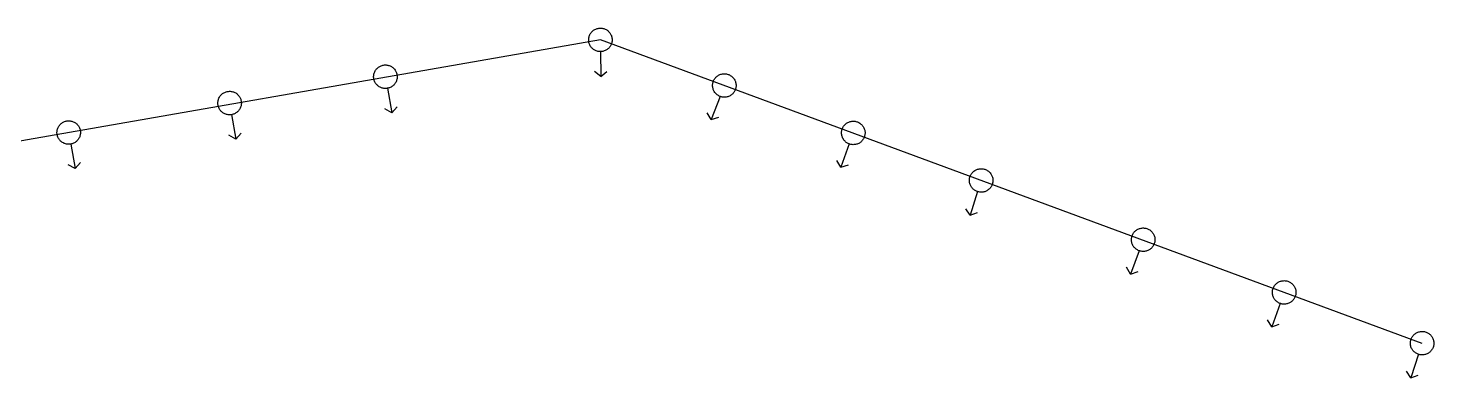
# Model space of a CAD drawing. Header units: inches. Extents: x 21905 to 29562, y 37649 to 43473.
# Drawn here: x 27524.2 to 27897, y 42011.1 to 42103.8 of the extents above; entities that cross this region are included whole.
import ezdxf

# ---------------------------------------------------------------- set-up
doc = ezdxf.new("R2010")
doc.units = ezdxf.units.IN
doc.header["$MEASUREMENT"] = 0

msp = doc.modelspace()

# ---------------------------------------------------------------- linework, layer by layer
for points in [[(27678.75, 42099.28), (27678.65, 42099.09), (27678.53, 42098.9), (27678.4, 42098.73), (27678.26, 42098.56), (27678.11, 42098.41), (27677.94, 42098.27), (27677.77, 42098.13), (27677.59, 42098.01), (27677.4, 42097.91), (27677.2, 42097.81), (27677, 42097.73), (27676.79, 42097.67), (27676.58, 42097.62), (27676.37, 42097.58), (27676.15, 42097.56), (27675.93, 42097.55), (27675.72, 42097.56), (27675.5, 42097.59), (27675.29, 42097.63), (27675.08, 42097.68), (27674.87, 42097.75), (27674.67, 42097.83), (27674.47, 42097.93), (27674.29, 42098.04), (27674.11, 42098.16), (27673.94, 42098.3), (27673.78, 42098.45), (27673.63, 42098.6), (27673.49, 42098.77), (27673.36, 42098.95), (27673.25, 42099.13), (27673.15, 42099.33), (27673.06, 42099.53), (27672.99, 42099.73), (27672.93, 42099.94), (27672.89, 42100.15), (27672.86, 42100.37), (27672.85, 42100.59), (27672.85, 42100.81), (27672.86, 42101.02), (27672.9, 42101.24), (27672.94, 42101.45), (27673, 42101.66), (27673.08, 42101.86), (27673.17, 42102.06), (27673.28, 42102.25), (27673.39, 42102.43), (27673.52, 42102.61), (27673.66, 42102.77), (27673.82, 42102.93), (27673.98, 42103.07), (27674.15, 42103.21), (27674.33, 42103.33), (27674.52, 42103.43), (27674.72, 42103.53), (27674.92, 42103.61), (27675.13, 42103.67), (27675.34, 42103.72), (27675.55, 42103.76), (27675.77, 42103.78), (27675.99, 42103.79), (27676.2, 42103.78), (27676.42, 42103.75), (27676.63, 42103.71), (27676.85, 42103.66), (27677.05, 42103.59), (27677.25, 42103.51), (27677.45, 42103.41), (27677.63, 42103.3), (27677.81, 42103.18), (27677.98, 42103.04), (27678.14, 42102.89), (27678.29, 42102.74), (27678.43, 42102.57), (27678.56, 42102.39), (27678.67, 42102.2), (27678.77, 42102.01), (27678.86, 42101.81), (27678.93, 42101.61), (27678.99, 42101.4), (27679.03, 42101.18), (27679.06, 42100.97), (27679.08, 42100.75), (27679.07, 42100.53), (27679.06, 42100.32), (27679.03, 42100.1), (27678.98, 42099.89), (27678.92, 42099.68), (27678.84, 42099.48), (27678.75, 42099.28)], [(27893.86, 42020.18), (27675.96, 42100.67), (27497.63, 42069.6), (27470.97, 42067.21), (27359.79, 42047.75)], [(27675.99, 42097.55), (27676.07, 42090.98)], [(27621.93, 42089.98), (27621.86, 42089.78), (27621.78, 42089.58), (27621.68, 42089.39), (27621.56, 42089.2), (27621.44, 42089.02), (27621.3, 42088.85), (27621.15, 42088.69), (27620.99, 42088.55), (27620.82, 42088.41), (27620.64, 42088.29), (27620.46, 42088.17), (27620.26, 42088.08), (27620.06, 42087.99), (27619.86, 42087.92), (27619.65, 42087.87), (27619.43, 42087.83), (27619.22, 42087.8), (27619, 42087.79), (27618.78, 42087.79), (27618.57, 42087.81), (27618.35, 42087.85), (27618.14, 42087.9), (27617.93, 42087.96), (27617.73, 42088.04), (27617.53, 42088.13), (27617.34, 42088.24), (27617.16, 42088.36), (27616.99, 42088.49), (27616.82, 42088.63), (27616.67, 42088.79), (27616.53, 42088.95), (27616.4, 42089.13), (27616.28, 42089.31), (27616.17, 42089.5), (27616.08, 42089.7), (27616.01, 42089.9), (27615.94, 42090.11), (27615.89, 42090.32), (27615.86, 42090.54), (27615.84, 42090.75), (27615.84, 42090.97), (27615.85, 42091.19), (27615.88, 42091.4), (27615.92, 42091.62), (27615.98, 42091.83), (27616.05, 42092.03), (27616.14, 42092.23), (27616.24, 42092.43), (27616.35, 42092.61), (27616.47, 42092.79), (27616.61, 42092.96), (27616.76, 42093.12), (27616.92, 42093.27), (27617.09, 42093.4), (27617.27, 42093.53), (27617.45, 42093.64), (27617.65, 42093.74), (27617.85, 42093.82), (27618.06, 42093.89), (27618.27, 42093.95), (27618.48, 42093.99), (27618.7, 42094.01), (27618.91, 42094.02), (27619.13, 42094.02), (27619.35, 42094), (27619.56, 42093.96), (27619.77, 42093.91), (27619.98, 42093.85), (27620.18, 42093.77), (27620.38, 42093.68), (27620.57, 42093.57), (27620.75, 42093.45), (27620.93, 42093.32), (27621.09, 42093.18), (27621.24, 42093.02), (27621.38, 42092.86), (27621.52, 42092.68), (27621.63, 42092.5), (27621.74, 42092.31), (27621.83, 42092.11), (27621.91, 42091.91), (27621.97, 42091.7), (27622.02, 42091.49), (27622.05, 42091.27), (27622.07, 42091.06), (27622.07, 42090.84), (27622.06, 42090.62), (27622.03, 42090.41), (27621.99, 42090.19), (27621.93, 42089.98)], [(27676.07, 42090.98), (27674.4, 42092.26)], [(27676.07, 42090.98), (27677.71, 42092.31)], [(27710.89, 42086.25), (27710.72, 42086.11), (27710.55, 42085.98), (27710.36, 42085.87), (27710.17, 42085.77), (27709.97, 42085.68), (27709.76, 42085.61), (27709.56, 42085.55), (27709.34, 42085.5), (27709.13, 42085.47), (27708.91, 42085.46), (27708.69, 42085.46), (27708.48, 42085.48), (27708.26, 42085.51), (27708.05, 42085.56), (27707.84, 42085.62), (27707.63, 42085.69), (27707.44, 42085.78), (27707.25, 42085.89), (27707.06, 42086), (27706.89, 42086.13), (27706.72, 42086.27), (27706.57, 42086.43), (27706.42, 42086.59), (27706.29, 42086.76), (27706.17, 42086.94), (27706.06, 42087.13), (27705.97, 42087.33), (27705.89, 42087.53), (27705.82, 42087.74), (27705.77, 42087.95), (27705.73, 42088.16), (27705.71, 42088.38), (27705.7, 42088.6), (27705.71, 42088.81), (27705.74, 42089.03), (27705.78, 42089.24), (27705.83, 42089.45), (27705.9, 42089.66), (27705.98, 42089.86), (27706.08, 42090.06), (27706.19, 42090.24), (27706.31, 42090.42), (27706.45, 42090.59), (27706.59, 42090.76), (27706.75, 42090.91), (27706.92, 42091.04), (27707.1, 42091.17), (27707.28, 42091.28), (27707.47, 42091.39), (27707.67, 42091.47), (27707.88, 42091.55), (27708.09, 42091.6), (27708.3, 42091.65), (27708.52, 42091.68), (27708.73, 42091.69), (27708.95, 42091.69), (27709.17, 42091.67), (27709.38, 42091.64), (27709.59, 42091.59), (27709.8, 42091.53), (27710.01, 42091.46), (27710.21, 42091.37), (27710.4, 42091.26), (27710.58, 42091.15), (27710.76, 42091.02), (27710.92, 42090.88), (27711.08, 42090.73), (27711.22, 42090.56), (27711.35, 42090.39), (27711.47, 42090.21), (27711.58, 42090.02), (27711.68, 42089.82), (27711.76, 42089.62), (27711.82, 42089.42), (27711.87, 42089.2), (27711.91, 42088.99), (27711.93, 42088.77), (27711.94, 42088.56), (27711.93, 42088.34), (27711.9, 42088.12), (27711.87, 42087.91), (27711.81, 42087.7), (27711.74, 42087.49), (27711.66, 42087.29), (27711.56, 42087.09), (27711.45, 42086.91), (27711.33, 42086.73), (27711.2, 42086.56), (27711.05, 42086.4), (27710.89, 42086.25)], [(27580.63, 42083), (27580.55, 42082.79), (27580.47, 42082.59), (27580.37, 42082.4), (27580.26, 42082.21), (27580.13, 42082.03), (27579.99, 42081.87), (27579.85, 42081.71), (27579.69, 42081.56), (27579.52, 42081.42), (27579.34, 42081.3), (27579.15, 42081.19), (27578.96, 42081.09), (27578.76, 42081.01), (27578.55, 42080.94), (27578.34, 42080.88), (27578.13, 42080.84), (27577.91, 42080.81), (27577.69, 42080.8), (27577.48, 42080.81), (27577.26, 42080.83), (27577.04, 42080.86), (27576.83, 42080.91), (27576.62, 42080.98), (27576.42, 42081.05), (27576.22, 42081.15), (27576.03, 42081.25), (27575.85, 42081.37), (27575.68, 42081.5), (27575.52, 42081.65), (27575.36, 42081.8), (27575.22, 42081.97), (27575.09, 42082.14), (27574.97, 42082.32), (27574.87, 42082.51), (27574.78, 42082.71), (27574.7, 42082.92), (27574.64, 42083.12), (27574.59, 42083.34), (27574.55, 42083.55), (27574.54, 42083.77), (27574.53, 42083.98), (27574.55, 42084.2), (27574.57, 42084.42), (27574.62, 42084.63), (27574.67, 42084.84), (27574.74, 42085.05), (27574.83, 42085.25), (27574.93, 42085.44), (27575.04, 42085.63), (27575.17, 42085.8), (27575.3, 42085.97), (27575.45, 42086.13), (27575.61, 42086.28), (27575.78, 42086.41), (27575.96, 42086.54), (27576.15, 42086.65), (27576.34, 42086.75), (27576.54, 42086.83), (27576.75, 42086.9), (27576.96, 42086.96), (27577.17, 42087), (27577.39, 42087.02), (27577.61, 42087.04), (27577.82, 42087.03), (27578.04, 42087.01), (27578.25, 42086.98), (27578.47, 42086.93), (27578.67, 42086.86), (27578.88, 42086.78), (27579.07, 42086.69), (27579.26, 42086.59), (27579.45, 42086.47), (27579.62, 42086.33), (27579.78, 42086.19), (27579.94, 42086.04), (27580.08, 42085.87), (27580.21, 42085.7), (27580.33, 42085.52), (27580.43, 42085.32), (27580.52, 42085.13), (27580.6, 42084.92), (27580.66, 42084.72), (27580.71, 42084.5), (27580.74, 42084.29), (27580.76, 42084.07), (27580.77, 42083.85), (27580.75, 42083.64), (27580.73, 42083.42), (27580.68, 42083.21), (27580.63, 42083)], [(27619.49, 42087.84), (27620.63, 42081.37)], [(27620.63, 42081.37), (27618.77, 42082.36)], [(27620.63, 42081.37), (27622.04, 42082.94)], [(27707.69, 42085.67), (27705.32, 42079.54)], [(27537.96, 42075.19), (27537.89, 42074.98), (27537.81, 42074.78), (27537.71, 42074.59), (27537.59, 42074.4), (27537.47, 42074.22), (27537.33, 42074.05), (27537.18, 42073.9), (27537.02, 42073.75), (27536.85, 42073.61), (27536.67, 42073.49), (27536.49, 42073.38), (27536.29, 42073.28), (27536.09, 42073.19), (27535.89, 42073.12), (27535.68, 42073.07), (27535.46, 42073.03), (27535.25, 42073), (27535.03, 42072.99), (27534.81, 42073), (27534.6, 42073.02), (27534.38, 42073.05), (27534.17, 42073.1), (27533.96, 42073.16), (27533.76, 42073.24), (27533.56, 42073.34), (27533.37, 42073.44), (27533.19, 42073.56), (27533.02, 42073.69), (27532.85, 42073.84), (27532.7, 42073.99), (27532.56, 42074.15), (27532.43, 42074.33), (27532.31, 42074.51), (27532.2, 42074.7), (27532.11, 42074.9), (27532.04, 42075.1), (27531.97, 42075.31), (27531.92, 42075.52), (27531.89, 42075.74), (27531.87, 42075.96), (27531.87, 42076.17), (27531.88, 42076.39), (27531.91, 42076.61), (27531.95, 42076.82), (27532.01, 42077.03), (27532.08, 42077.23), (27532.17, 42077.43), (27532.27, 42077.63), (27532.38, 42077.81), (27532.5, 42077.99), (27532.64, 42078.16), (27532.79, 42078.32), (27532.95, 42078.47), (27533.12, 42078.6), (27533.3, 42078.73), (27533.48, 42078.84), (27533.68, 42078.94), (27533.88, 42079.02), (27534.09, 42079.09), (27534.3, 42079.15), (27534.51, 42079.19), (27534.73, 42079.21), (27534.94, 42079.22), (27535.16, 42079.22), (27535.38, 42079.2), (27535.59, 42079.16), (27535.8, 42079.12), (27536.01, 42079.05), (27536.21, 42078.97), (27536.41, 42078.88), (27536.6, 42078.77), (27536.78, 42078.65), (27536.96, 42078.52), (27537.12, 42078.38), (27537.27, 42078.22), (27537.41, 42078.06), (27537.55, 42077.89), (27537.66, 42077.7), (27537.77, 42077.51), (27537.86, 42077.32), (27537.94, 42077.11), (27538, 42076.9), (27538.05, 42076.69), (27538.08, 42076.48), (27538.1, 42076.26), (27538.1, 42076.04), (27538.09, 42075.82), (27538.06, 42075.61), (27538.02, 42075.4), (27537.96, 42075.19)], [(27578.18, 42080.85), (27579.33, 42074.38)], [(27705.32, 42079.54), (27704.24, 42081.36)], [(27705.32, 42079.54), (27707.33, 42080.16)], [(27745.15, 42073.72), (27744.98, 42073.58), (27744.81, 42073.45), (27744.63, 42073.33), (27744.44, 42073.22), (27744.24, 42073.13), (27744.04, 42073.05), (27743.83, 42072.99), (27743.62, 42072.94), (27743.4, 42072.91), (27743.19, 42072.89), (27742.97, 42072.88), (27742.75, 42072.89), (27742.54, 42072.92), (27742.32, 42072.96), (27742.11, 42073.02), (27741.91, 42073.09), (27741.7, 42073.17), (27741.51, 42073.27), (27741.32, 42073.38), (27741.15, 42073.5), (27740.98, 42073.64), (27740.82, 42073.79), (27740.67, 42073.95), (27740.53, 42074.12), (27740.41, 42074.29), (27740.29, 42074.48), (27740.19, 42074.67), (27740.11, 42074.87), (27740.04, 42075.08), (27739.98, 42075.29), (27739.94, 42075.5), (27739.91, 42075.72), (27739.9, 42075.94), (27739.9, 42076.15), (27739.92, 42076.37), (27739.95, 42076.59), (27740, 42076.8), (27740.07, 42077.01), (27740.14, 42077.21), (27740.23, 42077.41), (27740.34, 42077.6), (27740.46, 42077.78), (27740.59, 42077.95), (27740.73, 42078.12), (27740.88, 42078.27), (27741.05, 42078.42), (27741.22, 42078.55), (27741.4, 42078.67), (27741.59, 42078.77), (27741.79, 42078.86), (27741.99, 42078.94), (27742.2, 42079.01), (27742.41, 42079.06), (27742.63, 42079.09), (27742.84, 42079.11), (27743.06, 42079.11), (27743.28, 42079.1), (27743.5, 42079.08), (27743.71, 42079.04), (27743.92, 42078.98), (27744.13, 42078.91), (27744.33, 42078.83), (27744.52, 42078.73), (27744.71, 42078.62), (27744.88, 42078.49), (27745.05, 42078.36), (27745.21, 42078.21), (27745.36, 42078.05), (27745.5, 42077.88), (27745.62, 42077.7), (27745.74, 42077.52), (27745.84, 42077.32), (27745.92, 42077.12), (27745.99, 42076.92), (27746.05, 42076.71), (27746.09, 42076.49), (27746.12, 42076.28), (27746.13, 42076.06), (27746.13, 42075.84), (27746.11, 42075.63), (27746.08, 42075.41), (27746.03, 42075.2), (27745.96, 42074.99), (27745.89, 42074.79), (27745.8, 42074.59), (27745.69, 42074.4), (27745.57, 42074.22), (27745.44, 42074.04), (27745.3, 42073.88), (27745.15, 42073.72)], [(27579.33, 42074.38), (27577.47, 42075.37)], [(27579.33, 42074.38), (27580.73, 42075.95)], [(27535.52, 42073.04), (27536.66, 42066.57)], [(27741.96, 42073.07), (27739.75, 42066.88)], [(27536.66, 42066.57), (27534.8, 42067.56)], [(27536.66, 42066.57), (27538.07, 42068.14)], [(27739.75, 42066.88), (27738.63, 42068.66)], [(27739.75, 42066.88), (27741.75, 42067.55)], [(27779.13, 42061.21), (27778.98, 42061.06), (27778.81, 42060.92), (27778.63, 42060.8), (27778.44, 42060.68), (27778.25, 42060.58), (27778.05, 42060.5), (27777.85, 42060.42), (27777.64, 42060.37), (27777.42, 42060.32), (27777.21, 42060.3), (27776.99, 42060.28), (27776.77, 42060.29), (27776.56, 42060.3), (27776.34, 42060.34), (27776.13, 42060.38), (27775.92, 42060.45), (27775.72, 42060.52), (27775.52, 42060.61), (27775.33, 42060.72), (27775.15, 42060.83), (27774.97, 42060.96), (27774.81, 42061.11), (27774.65, 42061.26), (27774.51, 42061.42), (27774.37, 42061.59), (27774.25, 42061.78), (27774.15, 42061.97), (27774.05, 42062.16), (27773.98, 42062.36), (27773.91, 42062.57), (27773.86, 42062.78), (27773.82, 42063), (27773.8, 42063.22), (27773.8, 42063.43), (27773.81, 42063.65), (27773.83, 42063.87), (27773.87, 42064.08), (27773.93, 42064.29), (27774, 42064.5), (27774.08, 42064.7), (27774.18, 42064.89), (27774.29, 42065.08), (27774.41, 42065.26), (27774.55, 42065.43), (27774.7, 42065.59), (27774.86, 42065.74), (27775.02, 42065.88), (27775.2, 42066), (27775.39, 42066.11), (27775.58, 42066.21), (27775.78, 42066.3), (27775.98, 42066.37), (27776.19, 42066.43), (27776.41, 42066.47), (27776.62, 42066.5), (27776.84, 42066.51), (27777.06, 42066.51), (27777.27, 42066.49), (27777.49, 42066.46), (27777.7, 42066.41), (27777.91, 42066.35), (27778.11, 42066.28), (27778.31, 42066.19), (27778.5, 42066.08), (27778.69, 42065.96), (27778.86, 42065.83), (27779.03, 42065.69), (27779.18, 42065.54), (27779.32, 42065.38), (27779.46, 42065.2), (27779.58, 42065.02), (27779.68, 42064.83), (27779.78, 42064.64), (27779.86, 42064.43), (27779.92, 42064.23), (27779.97, 42064.01), (27780.01, 42063.8), (27780.03, 42063.58), (27780.03, 42063.37), (27780.02, 42063.15), (27780, 42062.93), (27779.96, 42062.72), (27779.9, 42062.51), (27779.83, 42062.3), (27779.75, 42062.1), (27779.65, 42061.91), (27779.54, 42061.72), (27779.42, 42061.54), (27779.28, 42061.37), (27779.13, 42061.21)], [(27775.97, 42060.43), (27774.01, 42054.16)], [(27774.01, 42054.16), (27772.82, 42055.9)], [(27774.01, 42054.16), (27775.98, 42054.91)], [(27821.99, 42045.39), (27821.83, 42045.25), (27821.65, 42045.12), (27821.47, 42045), (27821.28, 42044.89), (27821.08, 42044.8), (27820.88, 42044.73), (27820.67, 42044.67), (27820.46, 42044.62), (27820.24, 42044.59), (27820.03, 42044.57), (27819.81, 42044.57), (27819.59, 42044.58), (27819.38, 42044.61), (27819.16, 42044.65), (27818.95, 42044.71), (27818.75, 42044.78), (27818.55, 42044.87), (27818.35, 42044.97), (27818.17, 42045.08), (27817.99, 42045.21), (27817.82, 42045.35), (27817.67, 42045.5), (27817.52, 42045.66), (27817.38, 42045.83), (27817.26, 42046), (27817.15, 42046.19), (27817.05, 42046.39), (27816.97, 42046.59), (27816.9, 42046.79), (27816.84, 42047), (27816.8, 42047.22), (27816.78, 42047.43), (27816.77, 42047.65), (27816.77, 42047.87), (27816.8, 42048.09), (27816.83, 42048.3), (27816.88, 42048.51), (27816.95, 42048.72), (27817.03, 42048.92), (27817.12, 42049.12), (27817.23, 42049.31), (27817.35, 42049.49), (27817.48, 42049.66), (27817.62, 42049.83), (27817.78, 42049.98), (27817.94, 42050.12), (27818.12, 42050.25), (27818.3, 42050.37), (27818.49, 42050.47), (27818.69, 42050.56), (27818.89, 42050.64), (27819.1, 42050.7), (27819.31, 42050.75), (27819.53, 42050.78), (27819.75, 42050.8), (27819.96, 42050.8), (27820.18, 42050.79), (27820.4, 42050.76), (27820.61, 42050.71), (27820.82, 42050.66), (27821.02, 42050.58), (27821.22, 42050.5), (27821.42, 42050.4), (27821.6, 42050.28), (27821.78, 42050.16), (27821.95, 42050.02), (27822.11, 42049.87), (27822.25, 42049.71), (27822.39, 42049.54), (27822.51, 42049.36), (27822.62, 42049.17), (27822.72, 42048.98), (27822.8, 42048.78), (27822.87, 42048.57), (27822.93, 42048.36), (27822.97, 42048.15), (27822.99, 42047.93), (27823, 42047.71), (27823, 42047.5), (27822.98, 42047.28), (27822.94, 42047.06), (27822.89, 42046.85), (27822.82, 42046.65), (27822.75, 42046.44), (27822.65, 42046.25), (27822.55, 42046.06), (27822.43, 42045.88), (27822.29, 42045.7), (27822.15, 42045.54), (27821.99, 42045.39)], [(27818.8, 42044.76), (27816.53, 42038.6)], [(27816.53, 42038.6), (27815.43, 42040.39)], [(27816.53, 42038.6), (27818.53, 42039.25)], [(27859.39, 42031.43), (27859.22, 42031.29), (27859.05, 42031.16), (27858.87, 42031.04), (27858.67, 42030.94), (27858.48, 42030.85), (27858.27, 42030.77), (27858.07, 42030.71), (27857.85, 42030.66), (27857.64, 42030.63), (27857.42, 42030.61), (27857.2, 42030.61), (27856.99, 42030.62), (27856.77, 42030.64), (27856.56, 42030.69), (27856.35, 42030.74), (27856.14, 42030.82), (27855.94, 42030.9), (27855.75, 42031), (27855.56, 42031.11), (27855.39, 42031.24), (27855.22, 42031.38), (27855.06, 42031.52), (27854.91, 42031.68), (27854.77, 42031.85), (27854.65, 42032.03), (27854.54, 42032.22), (27854.44, 42032.41), (27854.36, 42032.61), (27854.29, 42032.82), (27854.23, 42033.03), (27854.19, 42033.24), (27854.16, 42033.46), (27854.15, 42033.68), (27854.16, 42033.89), (27854.18, 42034.11), (27854.21, 42034.33), (27854.26, 42034.54), (27854.33, 42034.75), (27854.4, 42034.95), (27854.5, 42035.15), (27854.6, 42035.34), (27854.72, 42035.52), (27854.85, 42035.69), (27855, 42035.85), (27855.15, 42036.01), (27855.32, 42036.15), (27855.49, 42036.28), (27855.67, 42036.4), (27855.86, 42036.5), (27856.06, 42036.59), (27856.26, 42036.67), (27856.47, 42036.73), (27856.68, 42036.78), (27856.9, 42036.82), (27857.12, 42036.83), (27857.33, 42036.84), (27857.55, 42036.83), (27857.77, 42036.8), (27857.98, 42036.76), (27858.19, 42036.7), (27858.4, 42036.63), (27858.6, 42036.54), (27858.79, 42036.44), (27858.97, 42036.33), (27859.15, 42036.2), (27859.32, 42036.07), (27859.48, 42035.92), (27859.63, 42035.76), (27859.76, 42035.59), (27859.89, 42035.41), (27860, 42035.22), (27860.1, 42035.03), (27860.18, 42034.83), (27860.25, 42034.62), (27860.31, 42034.41), (27860.35, 42034.2), (27860.37, 42033.98), (27860.39, 42033.77), (27860.38, 42033.55), (27860.36, 42033.33), (27860.33, 42033.12), (27860.28, 42032.9), (27860.21, 42032.7), (27860.13, 42032.49), (27860.04, 42032.3), (27859.94, 42032.11), (27859.82, 42031.93), (27859.68, 42031.75), (27859.54, 42031.59), (27859.39, 42031.43)], [(27856.2, 42030.8), (27853.95, 42024.62)], [(27853.95, 42024.62), (27852.84, 42026.41)], [(27853.95, 42024.62), (27855.95, 42025.28)], [(27896.04, 42018.06), (27895.88, 42017.91), (27895.71, 42017.77), (27895.53, 42017.65), (27895.34, 42017.54), (27895.15, 42017.44), (27894.95, 42017.36), (27894.74, 42017.29), (27894.53, 42017.23), (27894.32, 42017.19), (27894.1, 42017.16), (27893.88, 42017.15), (27893.67, 42017.16), (27893.45, 42017.18), (27893.23, 42017.21), (27893.02, 42017.26), (27892.82, 42017.33), (27892.61, 42017.41), (27892.42, 42017.5), (27892.23, 42017.61), (27892.04, 42017.72), (27891.87, 42017.86), (27891.71, 42018), (27891.55, 42018.15), (27891.41, 42018.32), (27891.28, 42018.49), (27891.16, 42018.68), (27891.06, 42018.87), (27890.97, 42019.06), (27890.89, 42019.27), (27890.83, 42019.48), (27890.78, 42019.69), (27890.75, 42019.9), (27890.73, 42020.12), (27890.73, 42020.34), (27890.74, 42020.55), (27890.77, 42020.77), (27890.81, 42020.98), (27890.87, 42021.19), (27890.94, 42021.4), (27891.02, 42021.6), (27891.12, 42021.79), (27891.24, 42021.98), (27891.36, 42022.16), (27891.5, 42022.32), (27891.65, 42022.48), (27891.81, 42022.63), (27891.98, 42022.77), (27892.16, 42022.89), (27892.34, 42023), (27892.54, 42023.1), (27892.74, 42023.18), (27892.94, 42023.25), (27893.15, 42023.31), (27893.37, 42023.35), (27893.58, 42023.38), (27893.8, 42023.39), (27894.02, 42023.38), (27894.23, 42023.36), (27894.45, 42023.33), (27894.66, 42023.28), (27894.87, 42023.21), (27895.07, 42023.13), (27895.27, 42023.04), (27895.46, 42022.93), (27895.64, 42022.82), (27895.81, 42022.68), (27895.98, 42022.54), (27896.13, 42022.39), (27896.27, 42022.22), (27896.4, 42022.05), (27896.52, 42021.86), (27896.62, 42021.67), (27896.72, 42021.48), (27896.79, 42021.27), (27896.86, 42021.06), (27896.9, 42020.85), (27896.94, 42020.64), (27896.96, 42020.42), (27896.96, 42020.2), (27896.95, 42019.99), (27896.92, 42019.77), (27896.88, 42019.56), (27896.82, 42019.35), (27896.75, 42019.14), (27896.66, 42018.94), (27896.56, 42018.75), (27896.45, 42018.56), (27896.32, 42018.38), (27896.19, 42018.22), (27896.04, 42018.06)], [(27892.87, 42017.31), (27890.84, 42011.06)], [(27890.84, 42011.06), (27889.66, 42012.81)], [(27890.84, 42011.06), (27892.82, 42011.79)]]:
    msp.add_lwpolyline(points)

doc.saveas('drawing.dxf')
